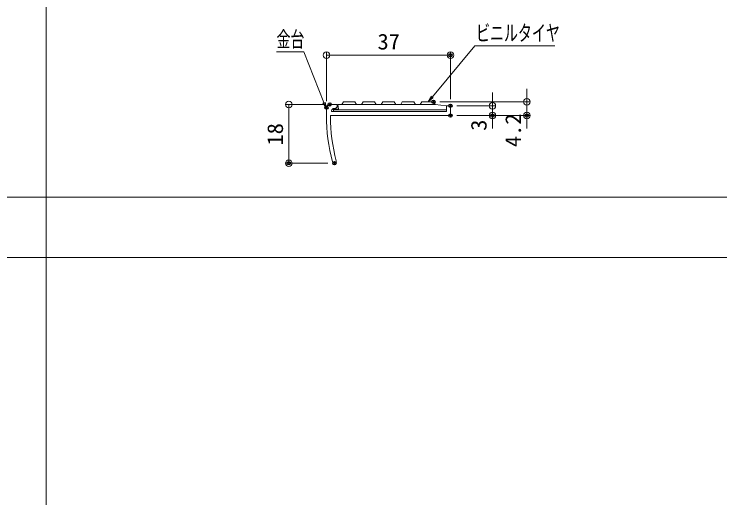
# Model space of a CAD drawing. Units: millimetres, scale not verified. Extents: x -400 to 400, y -277 to 277.
# Drawn here: x 28.3 to 244, y 0 to 148 of the extents above; entities that cross this region are included whole.
import ezdxf
from ezdxf.enums import TextEntityAlignment as Align

# ---------------------------------------------------------------- set-up
doc = ezdxf.new("R2010")
doc.units = ezdxf.units.MM
doc.header["$LTSCALE"] = 2
doc.header["$PDMODE"] = 32
doc.header["$PDSIZE"] = 1
for name, color, linetype, lineweight in [('0-1_zumenwaku', 6, 'Continuous', 9), ('0-2_1', 3, 'Continuous', 9), ('0-3_2', 4, 'Continuous', 9), ('0-4_0', 1, 'Continuous', 9), ('0-9_6文字', 2, 'Continuous', 9)]:
    doc.layers.add(name, color=color, linetype=linetype, lineweight=lineweight)
doc.layers.add('0-5_Defpoints', color=7, linetype='Continuous')
doc.styles.add('ＭＳ ゴシック', font='')
doc.styles.get('ＭＳ ゴシック').set_extended_font_data('MS Gothic')

# ---------------------------------------------------------------- blocks, each defined once
blk = doc.blocks.new('_Origin')
at = {"layer": '0-4_0'}
blk.add_line((0, 0), (-2, 0), dxfattribs=at)
blk.add_circle((0, 0), 1, dxfattribs=at)
blk = doc.blocks.new('MLeader3')
at = {"layer": '0-9_6文字', "color": 1}
blk.add_line((169.772, 138.296), (193.507, 138.296), dxfattribs=at)
at = {"layer": '0-9_6文字'}
blk.add_line((156.379, 122.479), (154.847, 121.151), dxfattribs=at)
at = {"layer": '0-9_6文字', "color": 1}
blk.add_lwpolyline([(156.123, 122.691), (169.052, 138.296), (169.772, 138.296)], dxfattribs=at)
at = {"layer": '0-9_6文字'}
blk.add_lwpolyline([(155.866, 122.904), (154.847, 121.151), (156.123, 122.691)], dxfattribs=at)
at = {"layer": '0-9_6文字', "style": 'ＭＳ ゴシック', "width": 0.65}
blk.add_text('ビニルタイヤ', height=4.809, dxfattribs=at).set_placement((169.473, 138.354), align=Align.BOTTOM_LEFT)
blk = doc.blocks.new('MLeader4')
at = {"layer": '0-9_6文字', "color": 1}
blk.add_line((116.128, 136.387), (108.481, 136.387), dxfattribs=at)
at = {"layer": '0-9_6文字'}
blk.add_line((123.293, 121.09), (123.722, 119.109), dxfattribs=at)
at = {"layer": '0-9_6文字', "color": 1}
blk.add_lwpolyline([(122.983, 120.967), (116.848, 136.387), (116.128, 136.387)], dxfattribs=at)
at = {"layer": '0-9_6文字'}
blk.add_lwpolyline([(122.673, 120.844), (123.722, 119.109), (122.983, 120.967)], dxfattribs=at)
at = {"layer": '0-9_6文字', "style": 'ＭＳ ゴシック', "width": 0.65}
blk.add_text('金台', height=4.809, dxfattribs=at).set_placement((108.481, 136.436), align=Align.BOTTOM_LEFT)

msp = doc.modelspace()

# ---------------------------------------------------------------- linework, layer by layer
at = {"layer": '0-1_zumenwaku'}
for p, q in [((38.029, 277.021), (38.029, -276.979)), ((258.029, 92.021), (-399.971, 92.021)), ((-399.571, 73.498), (258.029, 73.498))]:
    msp.add_line(p, q, dxfattribs=at)
at = {"layer": '0-2_1'}
for p, q in [((123.722, 116.951), (123.722, 119.351)), ((126.272, 119.151), (126.072, 119.151)), ((160.422, 119.951), (160.422, 118.351))]:
    msp.add_line(p, q, dxfattribs=at)
for points in [[(124.722, 120.351), (127.022, 120.351), (127.022, 119.901)], [(125.322, 118.401), (125.322, 118.151), (160.422, 118.151), (160.422, 119.951), (161.622, 119.951), (161.622, 116.951), (125.223, 116.951)]]:
    msp.add_lwpolyline(points, dxfattribs=at)
for centre, radius, start, end in [((124.722, 119.351), 1, 90, 180), ((126.072, 118.401), 0.75, 90, 180), ((126.272, 119.901), 0.75, 270, 0), ((178.722, 116.951), 55, 180, 194.91305), ((125.223, 116.651), 0.3, 90, 180.32128), ((178.722, 116.951), 53.8, 180.32128, 194.91305), ((126.155, 102.951), 0.6, 194.91305, 14.91305)]:
    msp.add_arc(centre, radius, start, end, dxfattribs=at)
at = {"layer": '0-3_2'}
for p, q in [((134.922, 121.151), (134.422, 120.351)), ((125.922, 118.651), (160.422, 118.651))]:
    msp.add_line(p, q, dxfattribs=at)
for points in [[(152.422, 120.351), (152.922, 121.151), (156.422, 121.151), (156.922, 120.351), (127.163, 120.351), (127.428, 118.851), (125.922, 118.851), (125.922, 118.151)], [(132.922, 120.351), (132.422, 121.151), (128.922, 121.151), (128.422, 120.351)], [(134.922, 121.151), (138.422, 121.151), (138.922, 120.351)], [(140.422, 120.351), (140.922, 121.151), (144.422, 121.151), (144.922, 120.351)], [(146.422, 120.351), (146.922, 121.151), (150.422, 121.151), (150.922, 120.351)], [(160.422, 118.351), (160.422, 119.951), (156.922, 120.351)]]:
    msp.add_lwpolyline(points, dxfattribs=at)
at = {"layer": '0-4_0'}
for p, q in [((123.722, 121.351), (123.722, 136.384)), ((161.622, 121.951), (161.622, 136.384)), ((125.722, 135.384), (159.622, 135.384)), ((184.968, 123.151), (184.968, 125.151)), ((174.453, 121.951), (174.453, 123.951)), ((158.422, 121.151), (185.968, 121.151)), ((184.968, 121.151), (184.968, 116.951)), ((122.722, 120.351), (111.225, 120.351)), ((163.622, 119.951), (175.453, 119.951)), ((174.453, 119.951), (174.453, 116.951)), ((112.225, 118.351), (112.225, 104.351)), ((163.622, 116.951), (175.453, 116.951)), ((163.622, 116.951), (185.968, 116.951)), ((174.453, 114.951), (174.453, 112.951)), ((184.968, 114.951), (184.968, 112.951)), ((124.155, 102.351), (111.225, 102.351))]:
    msp.add_line(p, q, dxfattribs=at)
at = {"layer": '0-5_Defpoints'}
for p in [(161.622, 135.384), (124.722, 120.351), (156.422, 121.151), (123.722, 119.351), (161.622, 119.951), (161.622, 116.951), (174.453, 116.951), (184.968, 116.951), (112.225, 102.351), (126.155, 102.351)]:
    msp.add_point(p, dxfattribs=at)

# ---------------------------------------------------------------- block references
at = {"layer": '0-4_0'}
for p, rotation in [((123.722, 135.384), 180), ((184.968, 121.151), 270), ((112.225, 120.351), 90), ((174.453, 119.951), 270), ((174.453, 116.951), 90), ((184.968, 116.951), 90), ((112.225, 102.351), 270)]:
    msp.add_blockref('_Origin', p, dxfattribs=dict(at, rotation=rotation))
msp.add_blockref('_Origin', (161.622, 135.384), dxfattribs=at)
at = {"layer": '0-9_6文字'}
for name in ['MLeader3', 'MLeader4']:
    msp.add_blockref(name, (0, 0), dxfattribs=at)

# ---------------------------------------------------------------- texts
at = {"layer": '0-4_0', "color": 2, "style": 'ＭＳ ゴシック', "width": 1.05}
msp.add_text('37', height=4.809, dxfattribs=at).set_placement((139.339, 135.708), align=Align.BOTTOM_LEFT)
for s, p in [('4.2', (184.643, 107.282)), ('3', (174.128, 112.272)), ('18', (111.901, 107.768))]:
    msp.add_text(s, height=4.809, rotation=90, dxfattribs=at).set_placement(p, align=Align.BOTTOM_LEFT)

doc.saveas('drawing.dxf')
